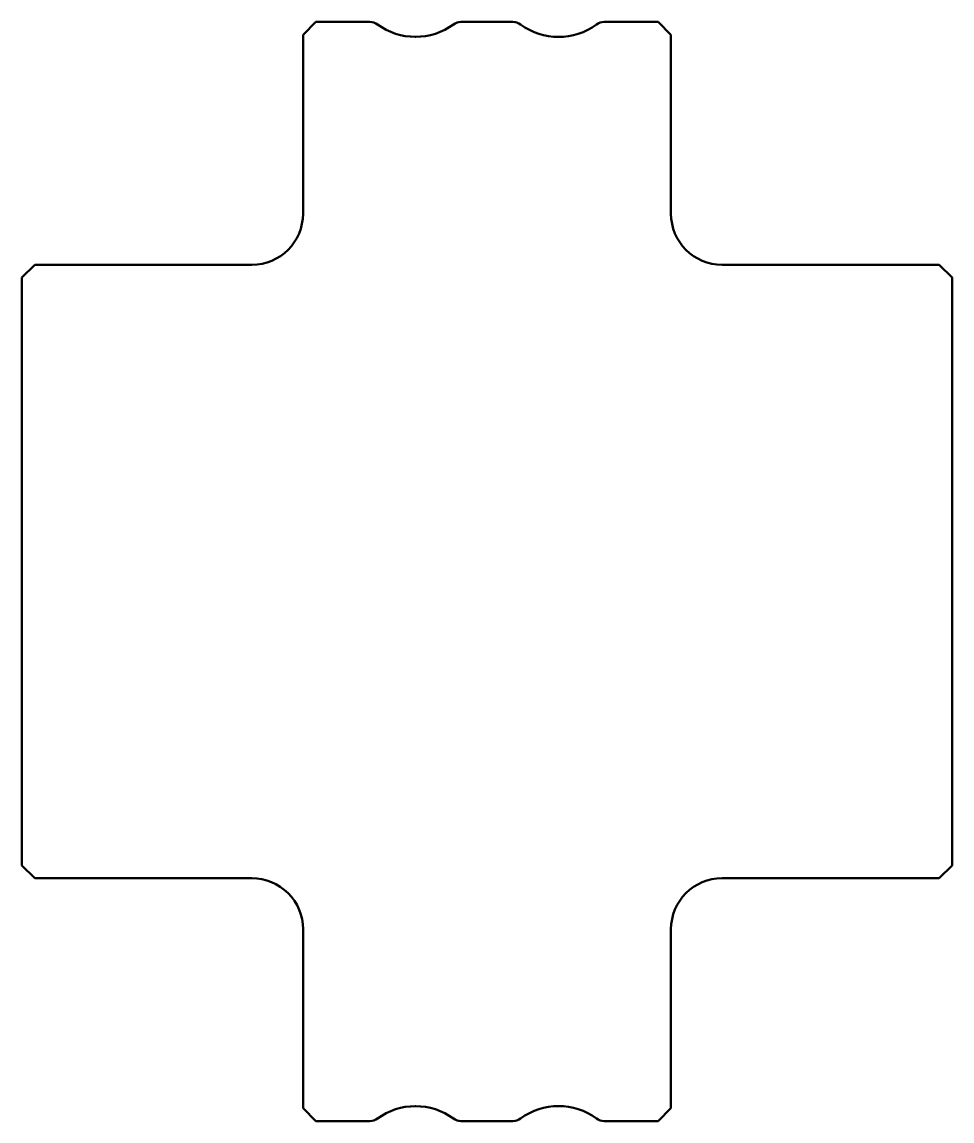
# Model space of a CAD drawing. Header units: metres. Extents: x 30 to 30.182, y 29.892 to 30.108.
import ezdxf

# ---------------------------------------------------------------- set-up
doc = ezdxf.new("R2010")
doc.units = ezdxf.units.M
doc.layers.add('Außenkante', color=7, linetype='Continuous', lineweight=50, true_color=0x000000)

msp = doc.modelspace()

# ---------------------------------------------------------------- linework, layer by layer
at = {"layer": 'Außenkante'}
for p, q in [((30.055, 30.105), (30.0575, 30.1075)), ((30.0575, 30.1075), (30.068090509910693, 30.1075)), ((30.085909490089307, 30.1075), (30.096084372883006, 30.1075)), ((30.113915627116995, 30.1075), (30.1245, 30.1075)), ((30.1245, 30.1075), (30.127, 30.105)), ((30.055, 30.07), (30.055, 30.105)), ((30.07691143416795, 30.1046), (30.07708856583205, 30.1046)), ((30.127, 30.07), (30.127, 30.105)), ((30.0025, 30.06), (30, 30.0575)), ((30.0025, 30.06), (30.045, 30.06)), ((30.137, 30.06), (30.1795, 30.06)), ((30.1795, 30.06), (30.182, 30.0575)), ((30, 30), (30, 30.0575)), ((30.182, 30), (30.182, 30.0575)), ((30, 30), (30, 29.9425)), ((30.182, 30), (30.182, 29.9425)), ((30.0025, 29.94), (30, 29.9425)), ((30.1795, 29.94), (30.182, 29.9425)), ((30.0025, 29.94), (30.045, 29.94)), ((30.137, 29.94), (30.1795, 29.94)), ((30.055, 29.93), (30.055, 29.895)), ((30.127, 29.93), (30.127, 29.895)), ((30.055, 29.895), (30.0575, 29.8925)), ((30.07691143416795, 29.8954), (30.07708856583205, 29.8954)), ((30.1245, 29.8925), (30.127, 29.895)), ((30.0575, 29.8925), (30.068090509910693, 29.8925)), ((30.085909490089307, 29.8925), (30.096084372883006, 29.8925)), ((30.113915627116995, 29.8925), (30.1245, 29.8925))]:
    msp.add_line(p, q, dxfattribs=at)
for centre, radius, start, end in [((30.068090509910693, 30.105), 0.0025, 53.77101560603574, 90), ((30.076955717083976, 30.117099921560687), 0.0125, 233.77101560603552, 270.20297835999656), ((30.077044282916024, 30.117099921560687), 0.0125, 269.79702164000344, 306.2289843939645), ((30.085909490089307, 30.105), 0.0025, 90, 126.22898439396425), ((30.096084372883006, 30.105), 0.0025, 53.53189986309646, 90), ((30.105, 30.11706281862214), 0.0125, 233.53189986309638, 306.4681001369036), ((30.113915627116995, 30.105), 0.0025, 90, 126.4681001369033), ((30.045, 30.07), 0.01, 270, 0), ((30.137, 30.07), 0.01, 180, 270), ((30.045, 29.93), 0.01, 0, 90.00000000000001), ((30.137, 29.93), 0.01, 90.00000000000001, 180), ((30.076955717083976, 29.882900078439313), 0.0125, 89.79702164000346, 126.22898439396445), ((30.077044282916024, 29.882900078439313), 0.0125, 53.77101560603555, 90.20297835999658), ((30.105, 29.88293718137786), 0.0125, 53.53189986309639, 126.46810013690364), ((30.068090509910693, 29.895), 0.0025, 270, 306.22898439396425), ((30.085909490089307, 29.895), 0.0025, 233.77101560603572, 270), ((30.096084372883006, 29.895), 0.0025, 270, 306.46810013690356), ((30.113915627116995, 29.895), 0.0025, 233.5318998630967, 270)]:
    msp.add_arc(centre, radius, start, end, dxfattribs=at)

doc.saveas('drawing.dxf')
